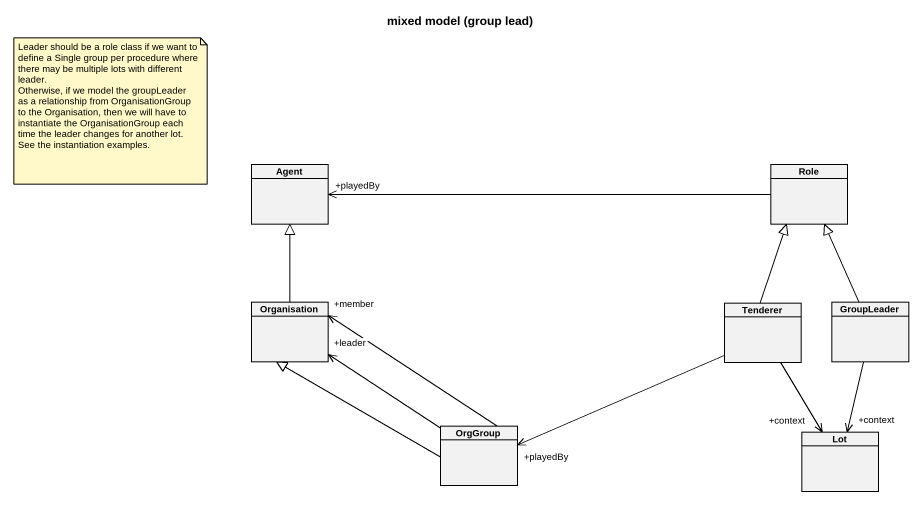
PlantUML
@startuml
title mixed model (group lead)
hide circle
hide empty members
class "Agent" as Agent_
class Role
class Organisation
class Tenderer
class GroupLeader
class OrgGroup
class Lot
Role -left-> "+playedBy" Agent_
Organisation -up-|> Agent_
Tenderer -up-|> Role
Tenderer -left-> "+playedBy" OrgGroup
Tenderer --> "+context" Lot
GroupLeader -up-|> Role
GroupLeader --> "+context" Lot
OrgGroup -up-> "+member" Organisation
OrgGroup -up-> "+leader" Organisation
OrgGroup -up-|> Organisation
note as N1
  Leader should be a role class if we want to define a Single group per procedure where there may be multiple lots with different leader.
  Otherwise, if we model the groupLeader as a relationship from OrganisationGroup to the Organisation, then we will have to instantiate the OrganisationGroup each time the leader changes for another lot.
  See the instantiation examples.
end note
@enduml
